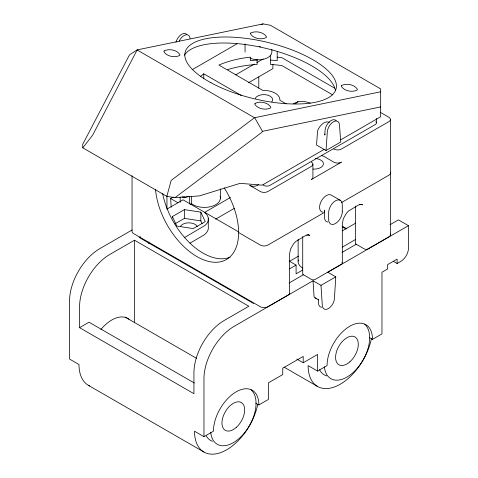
<?xml version="1.0" encoding="UTF-8"?>
<svg xmlns="http://www.w3.org/2000/svg" width="478" height="478" viewBox="0 0 478 478"><rect width="100%" height="100%" fill="white"/><g stroke="black" fill="none" stroke-linecap="round" stroke-linejoin="round"><path stroke-width="0.72" d="M393.352 261.323L397.116 263.498L400.899 261.311A10.713 6.184 -60 0 0 408.475 248.19L408.475 225.67L327.806 272.239L335.759 276.834L334.439 298.589A8.592 4.959 -60 0 1 328.38 308.591A8.592 4.959 -60 0 1 322.315 305.585L320.995 285.36L313.036 280.771L234.268 326.247A42.847 24.736 -60 0 0 203.969 378.725L203.969 436.665L213.439 431.204A32.134 18.552 -60 0 1 236.162 391.846A32.134 18.552 -60 0 1 258.885 404.962L268.349 399.494L268.349 382.878L282.743 374.573L282.743 368.227L303.195 356.421L303.195 362.766L296.76 359.05M326.008 150.504L327.334 131.809A8.592 4.959 -60 0 1 333.393 121.818A8.592 4.959 -60 0 1 339.452 124.812L340.778 141.978L326.008 150.504L316.544 145.037L317.547 130.906A10.283 5.939 -60 0 1 329.306 122.488M324.006 149.477L262.195 185.165L240.111 183.343L199.368 195.902L175.002 197.653L166.846 196.362L171.16 180.409L254.487 117.737L380.661 91.788M340.748 139.815L380.661 116.763L380.661 88.914L270.411 25.262L263.073 23.9L137.156 49.897L92.69 135.107L82.79 147.833L166.846 196.362M380.661 106.917L262.458 131.325L261.747 132.412L175.002 197.653M137.156 49.897L129.717 54.683L129.006 55.777L82.7 144.368L82.79 147.833M192.616 69.435L237.058 43.779M235.672 74.861L254.284 64.118M256.853 62.636L263.27 58.931M248.506 82.754L272.896 68.677L272.896 64.303M171.208 207.225L170.64 198.555L173.209 197.073M166.947 209.107L183.044 199.816L202.642 211.127A19.55 11.287 0 0 1 204.996 225.449L184.353 237.65M132.107 229.99L99.824 248.626A42.847 24.736 -60 0 0 69.525 301.104L69.525 359.05L78.989 364.511A45.524 26.284 -60 0 0 89.637 385.985M190.28 204.381L191.493 203.682A16.067 9.279 0 0 0 210.876 206.598A16.067 9.279 0 0 0 220.113 196.339M172.391 216.57L184.418 209.627L200.844 212.166L205.247 221.649L193.22 228.592L176.794 226.052L172.391 216.57L172.391 218.028M134.473 240.207L109.856 254.421A42.847 24.736 -60 0 0 79.563 306.9L79.563 327.669L193.931 393.705L193.931 372.93A42.847 24.736 -60 0 1 224.23 320.451L248.847 306.243L134.473 240.207L134.473 322.728M140.496 236.73L139.206 237.476L253.579 303.506M174.924 223.853L184.418 218.368L200.844 220.914L202.104 223.62M230.45 197.48L204.727 212.334L238.785 231.997M258.55 184.639L257.272 185.38A5.354 3.095 0 0 1 249.701 185.38L260.301 191.505A5.354 3.095 0 0 0 267.877 191.505L311.357 166.404A5.354 3.095 0 0 0 311.357 162.03M215.662 219.139L234.31 208.372M190.041 243.105L202.063 236.156A19.55 11.287 0 0 0 208.283 226.787L208.283 218.046M79.563 327.669L89.028 322.202L194.355 383.015M323.869 212.746L267.877 245.071A5.354 3.095 0 0 1 260.301 245.071L238.624 232.553M341.25 202.714L388.877 175.217A5.354 3.095 0 0 0 390.263 172.229M289.56 261.311L298.565 256.112M342.296 230.862L355.799 223.065M289.656 268.797L296.091 265.081L296.091 273.828L302.717 269.998M342.296 247.15L355.548 239.496M289.148 282.976L303.375 274.76M342.176 252.36L356.403 244.144M390.03 224.726L398.437 219.874L408.475 225.67M320.995 285.36L335.759 276.834M303.195 362.766L317.583 354.455L317.583 371.071L327.054 365.604A32.134 18.552 -60 0 1 349.776 326.247A32.134 18.552 -60 0 1 372.499 339.368L381.964 333.901L381.964 272.245L387.646 268.965L387.646 264.591L397.116 259.124L397.116 263.498M261.096 24.731L263.073 23.9M182.088 196.703L184.024 197.826L188.965 196.303M259.148 46.629L260.534 46.814M362.043 204.638L362.575 204.841L360.998 204.357L361.547 204.375L359.659 204.56L360.131 204.411L358.028 205.301L348.546 211.007L346.49 213.176L343.371 218.577L342.32 223.758L342.32 263.115M309.212 235.14L309.744 235.343L308.167 234.859L308.716 234.877L306.828 235.062L307.3 234.907L305.197 235.803L295.715 241.51L293.659 243.678L290.54 249.08L289.489 254.254L289.489 293.617M380.141 112.228L388.877 117.271A5.354 3.095 0 0 1 388.877 121.645L341.423 149.04A5.354 3.095 0 0 1 333.847 149.04M334.636 88.143L281.942 57.718A74.98 43.289 0 0 0 277.198 57.133M332.706 94.901L281.942 65.594A74.98 43.289 0 0 0 270.5 64.476L270.5 55.066M286.226 103.923L279.851 100.243A16.067 9.279 0 0 0 262.912 90.462L218.906 65.056A74.98 43.289 0 0 1 250.418 57.133L250.418 60.628A74.98 43.289 0 0 1 257.11 60.108M200.288 76.719A74.98 43.289 0 0 1 203.753 73.803L241.384 95.528M137.168 50.005L254.487 117.737M340.3 200.318L331.206 195.072A9.638 5.569 -60 0 0 320.983 201.752A9.638 5.569 -60 0 0 322.979 212.208M342.302 226.166L346.801 228.765M342.206 226.763L346.084 229.004M289.136 261.066L296.091 265.081M170.64 198.555L177.983 202.797M315.08 297.836L318.647 299.897M369.345 337.546L372.499 339.368M317.583 371.071L308.113 365.604A45.524 26.284 -60 0 0 336.106 386.302A45.524 26.284 -60 0 0 371.4 338.687M283.986 367.074L317.541 386.445M125.164 317.123L196.625 358.386M255.724 403.139L258.885 404.962M203.969 436.665L194.498 431.204A45.524 26.284 -60 0 0 222.491 451.895A45.524 26.284 -60 0 0 257.785 404.286M88.418 385.352L203.927 452.045M254.75 117.791L262.458 131.325M318.252 299.186L318.533 303.399A8.592 4.959 -60 0 0 321.682 307.229M313.036 280.771L314.088 296.778A10.175 5.873 -60 0 0 316.37 298.392M390.448 119.458L390.448 234.686M376.377 118.508L376.377 122.882M355.548 206L355.548 243.87L364.26 248.901A2.677 1.548 0 0 0 368.048 248.901L388.877 236.873A5.354 3.095 0 0 0 390.263 233.885M312.923 164.217L312.923 177.332A5.354 3.095 0 0 1 311.357 179.519L341.423 162.161A5.354 3.095 0 0 1 333.847 162.161L327.03 158.224A16.067 9.279 0 0 0 321.694 155.589M302.717 236.502L302.717 274.372L311.429 279.403A2.677 1.548 0 0 0 315.217 279.403L341.537 264.209A2.677 1.548 0 0 0 341.961 262.338M298.129 239.478L298.129 261.054M277.198 51.451L277.198 60.628A74.98 43.289 0 0 0 270.5 60.108M271.845 49.318L271.845 52.084A13.39 7.732 0 0 1 264.22 59.063A13.39 7.732 0 0 1 250.03 58.095M258.789 76.946L258.789 88.143M257.11 59.439L257.11 64.476A74.98 43.289 0 0 0 227.6 69.686M245.065 43.97L245.065 52.084M220.394 188.924L220.394 198.597M203.753 73.803L203.753 78.81M200.844 212.166L200.844 220.914M191.493 196.243L191.493 203.682M189.67 196.548L189.67 203.987M184.418 209.627L184.418 218.368M184.024 196.512L184.024 197.826M180.176 197.044L180.176 202.242M166.947 195.986L166.947 208.378M132.053 175.689L132.053 231.406A5.354 3.095 0 0 0 133.625 233.593L260.301 306.733A5.354 3.095 0 0 0 267.877 306.733L288.706 294.705A2.677 1.548 0 0 0 289.399 293.217M179.178 41.078A8.592 4.959 -60 0 1 185.733 34.846A8.592 4.959 -60 0 1 190.053 38.557M175.958 42.357A8.592 4.959 -60 0 1 180.965 34.739A8.592 4.959 -60 0 1 186.826 34.512M325.201 133.948A10.283 5.939 -60 0 0 324.741 135.059L325.064 130.5A8.592 4.959 -60 0 1 329.623 121.591A8.592 4.959 -60 0 1 336.225 120.773M184.436 55.161A78.267 29.206 13.5 0 1 264.788 48.099A78.267 29.206 13.5 0 1 335.383 90.438M263.109 184.914A4.26 2.462 0 0 0 269.813 185.428L375.134 124.621A4.26 2.462 0 0 0 375.81 121.651M255.27 98.402A8.837 5.103 0 0 1 266.832 94.931A8.837 5.103 0 0 1 271.815 101.88M327.902 222.043A9.638 5.569 -60 0 1 324.496 217.197L324.496 210.201A9.638 5.569 -60 0 0 324.729 212.101M224.176 187.794A58.913 34.016 60 0 1 216.146 262.279A58.913 34.016 60 0 1 155.505 189.282M293.48 103.851A42.393 24.474 60 0 1 310.27 103.146M295.655 103.774A42.393 24.474 60 0 1 298.033 101.39M315.378 158.499A9.237 5.336 0 0 1 323.337 164.486A9.237 5.336 0 0 1 312.971 169.081M148.897 243.577A5.354 3.095 0 0 1 148.897 241.976M230.079 257.206A58.913 34.016 60 0 1 162.645 193.53M180.415 226.554A8.706 5.025 0 0 1 188.822 222.832A8.706 5.025 0 0 1 197.229 226.554M302.759 268.056A16.067 9.279 0 0 1 298.35 259.924M100.858 329.521A32.134 18.552 -60 0 1 128.97 319.196M326.815 375.923A32.134 18.552 -60 0 1 319.609 369.805M212.525 441.308A32.134 18.552 -60 0 1 206.317 435.99M364.702 324.233A32.134 18.552 -60 0 1 355.632 370.068A32.134 18.552 -60 0 1 324.353 366.823M251.087 389.827A32.134 18.552 -60 0 1 242.017 435.661A32.134 18.552 -60 0 1 210.738 432.417M164.157 50.931L163.882 51.696C166.738 56.464 174.876 58.005 179.68 55.442L179.949 54.677C177.093 49.909 168.955 48.368 164.157 50.931M250.699 33.066L250.424 33.83C253.28 38.599 261.418 40.134 266.216 37.571L266.491 36.806C263.635 32.038 255.497 30.502 250.699 33.066M255.049 103.409L254.774 104.174C257.63 108.942 265.768 110.478 270.572 107.914L270.841 107.15C267.991 102.382 259.847 100.846 255.049 103.409M341.591 85.538L341.316 86.303C344.172 91.071 352.31 92.613 357.108 90.049L357.383 89.284C354.527 84.516 346.389 82.975 341.591 85.538M342.296 211.73L342.296 204.733A9.638 5.569 -60 0 0 335.478 200.796A9.638 5.569 -60 0 0 328.661 212.602L328.661 219.599A9.638 5.569 -60 0 0 335.478 223.537A9.638 5.569 -60 0 0 342.296 211.73M211.019 82.784A77.657 28.979 13.5 0 0 335.096 91.322A77.657 28.979 13.5 0 0 235.779 37.362A77.657 28.979 13.5 0 0 211.019 82.784M349.872 361.822A16.067 9.279 -60 0 0 354.969 336.93A16.067 9.279 -60 0 0 335.962 353.786A16.067 9.279 -60 0 0 349.872 361.822M236.257 427.416A16.067 9.279 -60 0 0 241.354 402.53A16.067 9.279 -60 0 0 222.348 419.385A16.067 9.279 -60 0 0 236.257 427.416"/></g></svg>
